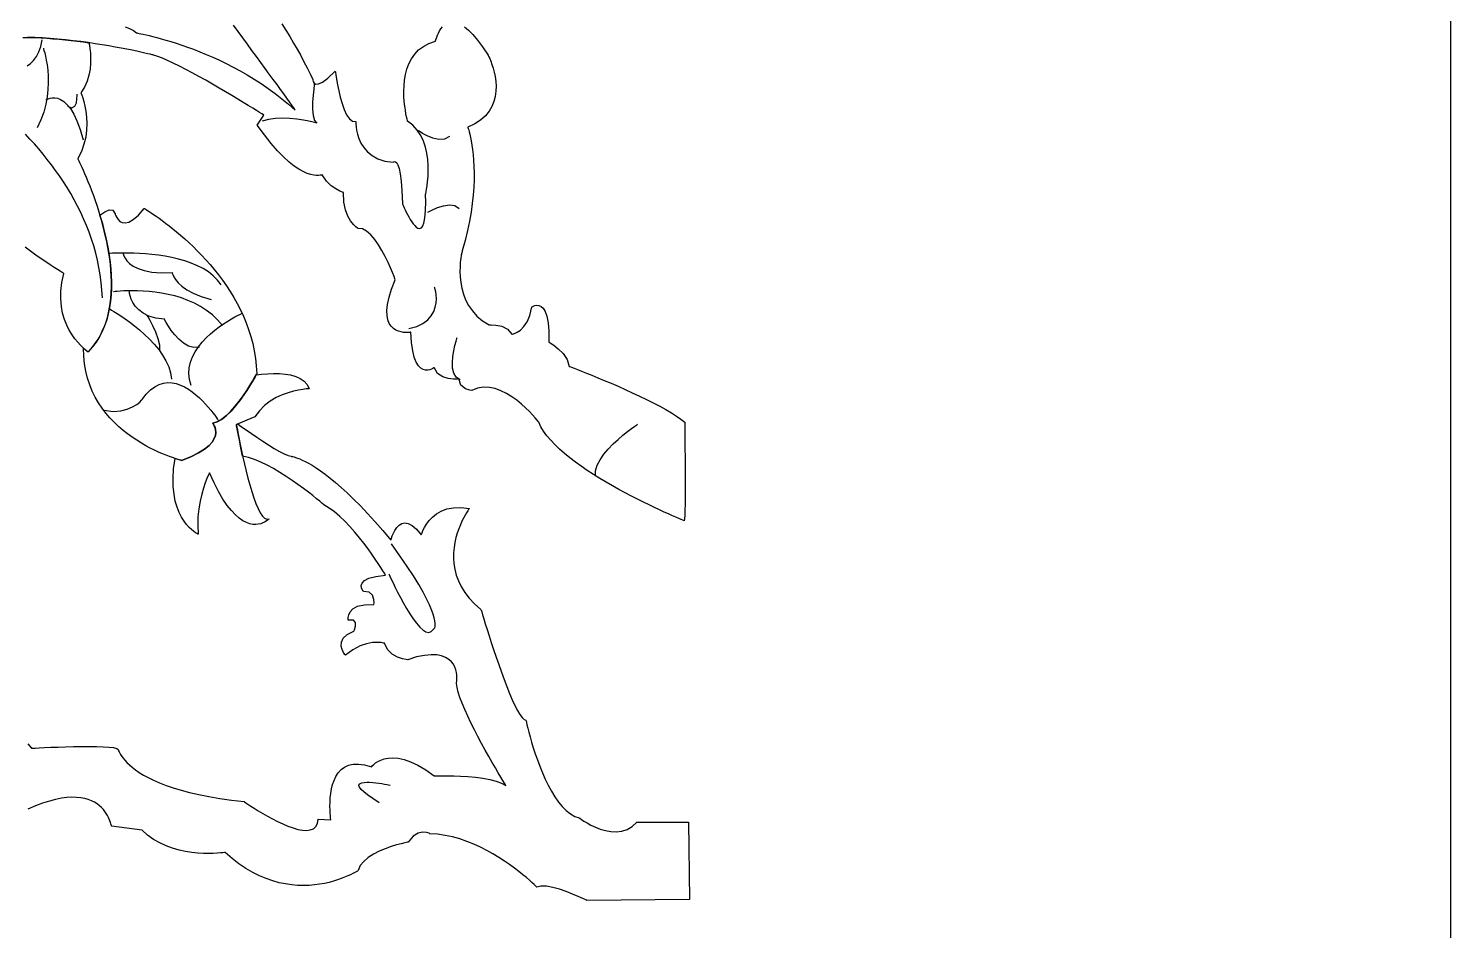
# Model space of a CAD drawing. Extents: x 40 to 170, y 25 to 272.
# Drawn here: x 122.88 to 170.31, y 211.58 to 241.68 of the extents above; entities that cross this region are included whole.
import ezdxf

# ---------------------------------------------------------------- set-up
doc = ezdxf.new("R2010")
doc.units = 0

msp = doc.modelspace()

# ---------------------------------------------------------------- linework, layer by layer
at = {"color": 250, "linetype": 'Continuous'}
for points in [[(39.6891, 271.7001), (170.3108, 271.7001), (170.3108, 25.3), (39.6891, 25.3), (39.6891, 271.7001)], [(137.425664, 241.732084), (137.560504, 241.620494), (137.706008, 241.473482), (137.862496, 241.287906), (138.030286, 241.060626), (138.2097, 240.7885), (138.216916, 240.774334), (138.236548, 240.7335), (138.26557, 240.668496), (138.300958, 240.581822), (138.339686, 240.475974), (138.37873, 240.353452), (138.415066, 240.216752), (138.445667, 240.068375), (138.467509, 239.910816), (138.477567, 239.746576), (138.472816, 239.578151), (138.450232, 239.40804), (138.406789, 239.238741), (138.339462, 239.072753), (138.245226, 238.912573), (138.121057, 238.760699), (137.96393, 238.619631), (137.770819, 238.491865), (137.5387, 238.3799), (137.542072, 238.370234), (137.551469, 238.341455), (137.565817, 238.293893), (137.584039, 238.227877), (137.60506, 238.143735), (137.627802, 238.041798), (137.651191, 237.922393), (137.674149, 237.78585), (137.695603, 237.632499), (137.714474, 237.462669), (137.729688, 237.276687), (137.740167, 237.074885), (137.744838, 236.857591), (137.742622, 236.625133), (137.732446, 236.377842), (137.713231, 236.116045), (137.683903, 235.840074), (137.643385, 235.550255), (137.590602, 235.24692), (137.524478, 234.930396), (137.443936, 234.601013), (137.3479, 234.2591), (137.343567, 234.241514), (137.332435, 234.191014), (137.317301, 234.110987), (137.300965, 234.00482), (137.286223, 233.8759), (137.275874, 233.727614), (137.272717, 233.563349), (137.27955, 233.386492), (137.299171, 233.20043), (137.334379, 233.00855), (137.387971, 232.81424), (137.462745, 232.620885), (137.561501, 232.431874), (137.687036, 232.250593), (137.842149, 232.080429), (138.029637, 231.924769), (138.2523, 231.787), (138.314611, 231.789462), (138.46927, 231.781979), (138.667862, 231.742245), (138.861977, 231.647954), (139.0032, 231.4768), (139.026982, 231.481276), (139.090709, 231.500267), (139.18295, 231.542122), (139.292275, 231.615187), (139.407253, 231.727811), (139.516453, 231.888339), (139.608446, 232.10512), (139.6718, 232.3865), (139.68406, 232.394194), (139.71782, 232.411515), (139.768553, 232.429827), (139.83173, 232.440489), (139.902821, 232.434864), (139.9773, 232.404313), (140.050637, 232.340197), (140.118304, 232.233878), (140.175772, 232.076717), (140.218513, 231.860076), (140.241998, 231.575317), (140.2417, 231.2138), (140.286707, 231.187212), (140.400826, 231.110693), (140.5527, 230.989113), (140.710974, 230.827341), (140.844293, 230.630247), (140.9213, 230.4027), (140.939689, 230.395716), (140.992866, 230.375362), (141.077849, 230.342532), (141.191654, 230.298123), (141.331299, 230.24303), (141.493801, 230.178148), (141.676177, 230.104372), (141.875445, 230.0226), (142.08862, 229.933725), (142.31272, 229.838643), (142.544762, 229.73825), (142.781764, 229.633441), (143.020742, 229.525113), (143.258714, 229.414159), (143.492696, 229.301476), (143.719706, 229.18796), (143.93676, 229.074505), (144.140877, 228.962008), (144.329072, 228.851363), (144.498362, 228.743466), (144.645766, 228.639214), (144.7683, 228.5395), (144.768748, 228.508804), (144.769966, 228.42155), (144.771769, 228.284987), (144.77397, 228.106363), (144.776384, 227.892928), (144.778823, 227.65193), (144.781102, 227.39062), (144.783034, 227.116246), (144.784434, 226.836057), (144.785115, 226.557302), (144.78489, 226.28723), (144.783573, 226.033091), (144.780979, 225.802133), (144.776921, 225.601606), (144.771213, 225.438759), (144.763668, 225.320841), (144.7541, 225.2551), (144.742059, 225.259992), (144.706877, 225.27445), (144.649968, 225.29815), (144.572744, 225.330765), (144.47662, 225.371969), (144.363007, 225.421437), (144.23332, 225.478844), (144.088972, 225.543863), (143.931375, 225.616168), (143.761943, 225.695434), (143.582089, 225.781336), (143.393226, 225.873548), (143.196768, 225.971743), (142.994127, 226.075596), (142.786716, 226.184782), (142.57595, 226.298975), (142.363241, 226.417849), (142.150001, 226.541078), (141.937646, 226.668337), (141.727586, 226.799299), (141.521237, 226.93364), (141.32001, 227.071033), (141.12532, 227.211154), (140.938578, 227.353675), (140.761199, 227.498272), (140.594596, 227.644618), (140.440181, 227.792388), (140.299368, 227.941257), (140.173571, 228.090898), (140.064201, 228.240986), (139.972673, 228.391195), (139.9004, 228.5412), (139.886607, 228.559012), (139.846582, 228.608796), (139.782357, 228.685076), (139.695962, 228.782377), (139.589431, 228.895222), (139.464793, 229.018135), (139.324081, 229.145641), (139.169325, 229.272262), (139.002558, 229.392525), (138.82581, 229.500951), (138.641114, 229.592066), (138.4505, 229.660392), (138.256, 229.700455), (138.059646, 229.706778), (137.863469, 229.673885), (137.6695, 229.5963), (137.602031, 229.607327), (137.4536, 229.658038), (137.305169, 229.77488), (137.2377, 229.9843), (137.187877, 229.979483), (137.059915, 229.977296), (136.886075, 229.996138), (136.698619, 230.054404), (136.529806, 230.170492), (136.4119, 230.3628), (136.401348, 230.355161), (136.371722, 230.336444), (136.326071, 230.31295), (136.267441, 230.290981), (136.198879, 230.276836), (136.123433, 230.276817), (136.04415, 230.297225), (135.964077, 230.34436), (135.886262, 230.424524), (135.813751, 230.544017), (135.749593, 230.70914), (135.696833, 230.926195), (135.65852, 231.201481), (135.6377, 231.5413), (135.625558, 231.539473), (135.59161, 231.535695), (135.539574, 231.53252), (135.473169, 231.532504), (135.396114, 231.5382), (135.312126, 231.552163), (135.224924, 231.576948), (135.138226, 231.615109), (135.05575, 231.6692), (134.981215, 231.741777), (134.918339, 231.835393), (134.870841, 231.952604), (134.842438, 232.095963), (134.836849, 232.268026), (134.857793, 232.471346), (134.908987, 232.708479), (134.99415, 232.981979), (135.117, 233.2944), (135.106171, 233.32401), (135.074858, 233.406342), (135.024824, 233.531651), (134.957832, 233.690193), (134.875644, 233.872222), (134.780022, 234.067994), (134.67273, 234.267763), (134.55553, 234.461784), (134.430185, 234.640313), (134.298457, 234.793603), (134.162108, 234.911912), (134.022902, 234.985492), (133.8826, 235.0046), (133.86008, 235.017721), (133.800987, 235.060292), (133.718027, 235.137127), (133.6239, 235.253038), (133.531311, 235.412837), (133.452962, 235.621339), (133.401558, 235.883356), (133.3898, 236.2037), (133.355731, 236.214424), (133.265085, 236.251159), (133.1352, 236.32075), (132.983415, 236.430041), (132.827069, 236.585876), (132.6835, 236.7951), (132.675355, 236.791907), (132.65108, 236.784561), (132.610917, 236.776412), (132.555106, 236.770811), (132.483887, 236.771108), (132.397501, 236.780653), (132.29619, 236.802797), (132.180193, 236.840889), (132.049751, 236.89828), (131.905106, 236.97832), (131.746497, 237.08436), (131.574167, 237.219749), (131.388354, 237.387838), (131.1893, 237.591978), (130.977246, 237.835518), (130.752433, 238.121808), (130.5151, 238.4542), (130.7355, 238.7813), (130.718844, 238.791836), (130.670602, 238.822226), (130.593362, 238.870644), (130.489712, 238.935263), (130.362238, 239.014257), (130.21353, 239.105799), (130.046174, 239.208063), (129.86276, 239.319223), (129.665873, 239.437452), (129.458103, 239.560924), (129.242037, 239.687812), (129.020264, 239.816291), (128.79537, 239.944532), (128.569943, 240.070711), (128.346572, 240.193), (128.127844, 240.309573), (127.916347, 240.418604), (127.714669, 240.518266), (127.525397, 240.606733), (127.35112, 240.682179), (127.194425, 240.742777), (127.0579, 240.7867), (127.045081, 240.789824), (127.007509, 240.798832), (126.946511, 240.813172), (126.863412, 240.832296), (126.759541, 240.855655), (126.636224, 240.882699), (126.494787, 240.912879), (126.336558, 240.945646), (126.162864, 240.980449), (125.97503, 241.016741), (125.774384, 241.053971), (125.562252, 241.09159), (125.339962, 241.129048), (125.10884, 241.165797), (124.870212, 241.201288), (124.625407, 241.234969), (124.37575, 241.266293), (124.122568, 241.29471), (123.867188, 241.319671), (123.610937, 241.340626), (123.355141, 241.357026), (123.101128, 241.368321), (122.850224, 241.373962)], [(126.108951, 241.733714), (126.256655, 241.671688), (126.38473, 241.602371), (126.4913, 241.5254), (126.500628, 241.523811), (126.528102, 241.518899), (126.572958, 241.510445), (126.634429, 241.49823), (126.711753, 241.482037), (126.804164, 241.461646), (126.910896, 241.436839), (127.031186, 241.407398), (127.164268, 241.373104), (127.309378, 241.333738), (127.465751, 241.289083), (127.632622, 241.238919), (127.809226, 241.183028), (127.994798, 241.121192), (128.188575, 241.053192), (128.38979, 240.97881), (128.597678, 240.897826), (128.811476, 240.810024), (129.030419, 240.715183), (129.253741, 240.613086), (129.480678, 240.503513), (129.710465, 240.386248), (129.942336, 240.26107), (130.175529, 240.127762), (130.409276, 239.986105), (130.642815, 239.835881), (130.875379, 239.676871), (131.106205, 239.508856), (131.334527, 239.331618), (131.55958, 239.144939), (131.7806, 238.9486), (131.729672, 239.024579), (131.665285, 239.117748), (131.588375, 239.22694), (131.49988, 239.350984), (131.400736, 239.488713), (131.291882, 239.638959), (131.174253, 239.800551), (131.048787, 239.972323), (130.916421, 240.153104), (130.778092, 240.341728), (130.634737, 240.537024), (130.487293, 240.737825), (130.336697, 240.942962), (130.183886, 241.151266), (130.029798, 241.361568), (129.875369, 241.572701), (129.721537, 241.783495)], [(131.329372, 241.832112), (131.465006, 241.616648), (131.596478, 241.402323), (131.72335, 241.189531), (131.845186, 240.978668), (131.961547, 240.770127), (132.071996, 240.564306), (132.176097, 240.361597), (132.27341, 240.162397), (132.3635, 239.9671), (132.365546, 239.947725), (132.377247, 239.903244), (132.406943, 239.854122), (132.462975, 239.820825), (132.553686, 239.823819), (132.687416, 239.883569), (132.872507, 240.020541), (133.1173, 240.2552), (133.12164, 240.220384), (133.134819, 240.124339), (133.157077, 239.979669), (133.188652, 239.798978), (133.229784, 239.59487), (133.280713, 239.37995), (133.341676, 239.166822), (133.412915, 238.968089), (133.494667, 238.796356), (133.587173, 238.664228), (133.690671, 238.584308), (133.8054, 238.5692), (133.804836, 238.548002), (133.805777, 238.488794), (133.812168, 238.398154), (133.827956, 238.282659), (133.857088, 238.148887), (133.903509, 238.003417), (133.971168, 237.852825), (134.06401, 237.703691), (134.185982, 237.562592), (134.34103, 237.436105), (134.533102, 237.330809), (134.766143, 237.253281), (135.0441, 237.2101), (135.050538, 237.216819), (135.0683, 237.22974), (135.095059, 237.238005), (135.128489, 237.230757), (135.166262, 237.19714), (135.206051, 237.126297), (135.24553, 237.00737), (135.282371, 236.829504), (135.314248, 236.581842), (135.338833, 236.253526), (135.3538, 235.8337), (135.358064, 235.823418), (135.370347, 235.794453), (135.389888, 235.749628), (135.415926, 235.691766), (135.447698, 235.623688), (135.484444, 235.548219), (135.525401, 235.468179), (135.569807, 235.386393), (135.616902, 235.305681), (135.665924, 235.228868), (135.71611, 235.158775), (135.7667, 235.098225), (135.816931, 235.050041), (135.866043, 235.017045), (135.913273, 235.002059), (135.957859, 235.007907), (135.999041, 235.037411), (136.036056, 235.093394), (136.068143, 235.178677), (136.094541, 235.296084), (136.114487, 235.448437), (136.12722, 235.638559), (136.131978, 235.869273), (136.128, 236.1434), (136.132578, 236.163275), (136.144465, 236.220146), (136.160887, 236.309878), (136.179073, 236.428341), (136.196251, 236.571399), (136.209649, 236.734921), (136.216493, 236.914774), (136.214012, 237.106825), (136.199435, 237.30694), (136.169987, 237.510988), (136.122898, 237.714834), (136.055395, 237.914347), (135.964706, 238.105393), (135.848059, 238.283839), (135.702681, 238.445552), (135.5258, 238.5864), (135.521504, 238.602791), (135.510008, 238.649917), (135.493403, 238.724706), (135.47378, 238.824088), (135.453228, 238.944992), (135.433838, 239.084348), (135.4177, 239.239083), (135.406904, 239.406128), (135.403541, 239.582411), (135.4097, 239.764863), (135.427472, 239.95041), (135.458948, 240.135984), (135.506217, 240.318513), (135.57137, 240.494926), (135.656497, 240.662152), (135.763688, 240.81712), (135.895034, 240.95676), (136.052624, 241.078001), (136.238549, 241.177771), (136.4549, 241.253), (136.457406, 241.263034), (136.465137, 241.29104), (136.478414, 241.333879), (136.497555, 241.388409), (136.522882, 241.45149), (136.554713, 241.519979), (136.593369, 241.590738), (136.639169, 241.660624), (136.692434, 241.726496)], [(122.693693, 241.374287), (122.890918, 241.373367), (123.090817, 241.368575), (123.292719, 241.360187), (123.495956, 241.348481), (123.69986, 241.333734), (123.90376, 241.316223), (124.106988, 241.296224), (124.308875, 241.274016), (124.508752, 241.249874), (124.70595, 241.224077), (124.8998, 241.1969), (124.916401, 241.113436), (124.934351, 240.998522), (124.949522, 240.857011), (124.957786, 240.693761), (124.955013, 240.513625), (124.937074, 240.321459), (124.899843, 240.122119), (124.839189, 239.920458), (124.750984, 239.721334), (124.6311, 239.5296), (124.63942, 239.509426), (124.661396, 239.451306), (124.692555, 239.358843), (124.72842, 239.235639), (124.764518, 239.085299), (124.796374, 238.911424), (124.819512, 238.717618), (124.829459, 238.507485), (124.821739, 238.284626), (124.791878, 238.052645), (124.735401, 237.815145), (124.647833, 237.575729), (124.5247, 237.338), (124.529112, 237.329297), (124.541907, 237.303657), (124.562424, 237.261786), (124.590003, 237.204388), (124.623982, 237.132168), (124.663702, 237.045832), (124.708501, 236.946084), (124.757719, 236.833629), (124.810695, 236.709172), (124.866768, 236.573417), (124.925277, 236.427071), (124.985563, 236.270838), (125.046963, 236.105422), (125.108818, 235.931529), (125.170466, 235.749864), (125.231247, 235.561131), (125.2905, 235.366036), (125.347565, 235.165283), (125.40178, 234.959577), (125.452485, 234.749624), (125.499019, 234.536128), (125.540722, 234.319794), (125.576933, 234.101327), (125.60699, 233.881432), (125.630234, 233.660814), (125.646004, 233.440178), (125.653638, 233.220228), (125.652476, 233.001671), (125.641858, 232.78521), (125.621122, 232.57155), (125.589609, 232.361397), (125.546656, 232.155456), (125.491604, 231.954431), (125.423792, 231.759027), (125.342558, 231.569949), (125.247243, 231.387903), (125.137186, 231.213593), (125.011725, 231.047723), (124.8702, 230.891), (124.857535, 230.899685), (124.822009, 230.925832), (124.767324, 230.969575), (124.697182, 231.031051), (124.615287, 231.110395), (124.525341, 231.207744), (124.431046, 231.323232), (124.336105, 231.456997), (124.244222, 231.609173), (124.159097, 231.779897), (124.084434, 231.969304), (124.023935, 232.17753), (123.981304, 232.404711), (123.960242, 232.650983), (123.964452, 232.916481), (123.997638, 233.201341), (124.0635, 233.5057), (124.048767, 233.514269), (124.006192, 233.539435), (123.938205, 233.580388), (123.847242, 233.636316), (123.735733, 233.706409), (123.606113, 233.789855), (123.460815, 233.885844), (123.30227, 233.993566), (123.132913, 234.112208), (122.955176, 234.240961), (122.771492, 234.379013)], [(122.838387, 240.425185), (122.952205, 240.504421), (123.055743, 240.607464), (123.147616, 240.736105), (123.22644, 240.892132), (123.290829, 241.077334), (123.3394, 241.2935)], [(123.3795, 241.0122), (123.385444, 240.994906), (123.401321, 240.944598), (123.424203, 240.863632), (123.451159, 240.754368), (123.479259, 240.619163), (123.505574, 240.460376), (123.527172, 240.280365), (123.541125, 240.081488), (123.544502, 239.866104), (123.534374, 239.63657), (123.50781, 239.395246), (123.461881, 239.144488), (123.393656, 238.886656), (123.300206, 238.624107), (123.1786, 238.3592)], [(132.4238, 239.8465), (132.415713, 239.793624), (132.396791, 239.653367), (132.375042, 239.453286), (132.358475, 239.220938), (132.355099, 238.983878), (132.372922, 238.769664), (132.419953, 238.605853), (132.5042, 238.52), (132.470897, 238.528744), (132.377661, 238.551356), (132.2345, 238.582411), (132.051422, 238.61648), (131.838438, 238.648138), (131.605554, 238.671956), (131.362779, 238.682509), (131.120123, 238.674368), (130.887594, 238.642108), (130.6752, 238.5803)], [(123.4599, 239.2837), (123.469774, 239.290311), (123.498158, 239.30657), (123.543194, 239.327117), (123.603022, 239.346593), (123.675785, 239.359637), (123.759625, 239.36089), (123.852683, 239.344993), (123.9531, 239.306585), (124.059019, 239.240306), (124.168581, 239.140796), (124.279929, 239.002697), (124.391202, 238.820647), (124.500544, 238.589288), (124.606096, 238.303259), (124.706, 237.9572)], [(124.1835, 239.0827), (124.332947, 239.028763), (124.427678, 239.079767), (124.479975, 239.193288), (124.502122, 239.3269), (124.506403, 239.438179), (124.5051, 239.4847)], [(125.3492, 232.6915), (125.334186, 232.949265), (125.309806, 233.203401), (125.276396, 233.45388), (125.23429, 233.700676), (125.183823, 233.943761), (125.12533, 234.183108), (125.059145, 234.418691), (124.985603, 234.650482), (124.905039, 234.878454), (124.817786, 235.10258), (124.724181, 235.322834), (124.624558, 235.539188), (124.519251, 235.751615), (124.408595, 235.960089), (124.292924, 236.164581), (124.172574, 236.365066), (124.047879, 236.561516), (123.919174, 236.753904), (123.786794, 236.942204), (123.651072, 237.126387), (123.512344, 237.306428), (123.370945, 237.482299), (123.227208, 237.653973), (123.08147, 237.821423), (122.934064, 237.984622), (122.785325, 238.143543)], [(136.9207, 238.0749), (136.758892, 237.9823), (136.56833, 237.970225), (136.36857, 238.014516), (136.179163, 238.091017), (136.019664, 238.175569), (135.909625, 238.244016), (135.8686, 238.2722)], [(136.1974, 235.5431), (136.241878, 235.567639), (136.359976, 235.626686), (136.528689, 235.698385), (136.725013, 235.760882), (136.925942, 235.79232), (137.108473, 235.770845), (137.2496, 235.6746)], [(125.2666, 235.4455), (125.425909, 235.562903), (125.57305, 235.626325), (125.693791, 235.610509), (125.7739, 235.4902), (125.779212, 235.472514), (125.796235, 235.427127), (125.826598, 235.365548), (125.87193, 235.299283), (125.933862, 235.239841), (126.014024, 235.19873), (126.114043, 235.187457), (126.235551, 235.217529), (126.380177, 235.300456), (126.54955, 235.447743), (126.7453, 235.6709), (126.752396, 235.666726), (126.773198, 235.654262), (126.806975, 235.633595), (126.852994, 235.604812), (126.910525, 235.568), (126.978837, 235.523245), (127.057198, 235.470634), (127.144877, 235.410254), (127.241144, 235.342192), (127.345266, 235.266535), (127.456513, 235.183369), (127.574153, 235.092781), (127.697456, 234.994859), (127.825689, 234.889689), (127.958122, 234.777358), (128.094024, 234.657952), (128.232663, 234.531559), (128.373308, 234.398265), (128.515228, 234.258157), (128.657692, 234.111322), (128.799968, 233.957847), (128.941325, 233.797819), (129.081033, 233.631324), (129.21836, 233.458449), (129.352574, 233.279281), (129.482944, 233.093907), (129.60874, 232.902414), (129.72923, 232.704889), (129.843683, 232.501418), (129.951367, 232.292088), (130.051552, 232.076986), (130.143506, 231.856199), (130.226498, 231.629814), (130.299797, 231.397917), (130.362671, 231.160596), (130.41439, 230.917937), (130.454222, 230.670026), (130.481435, 230.416952), (130.4953, 230.1588), (130.480936, 230.132138), (130.439737, 230.057788), (130.374539, 229.9442), (130.28818, 229.799827), (130.183498, 229.633121), (130.063329, 229.452533), (129.930513, 229.266516), (129.787886, 229.083521), (129.638285, 228.912001), (129.484549, 228.760407), (129.329514, 228.637191), (129.176019, 228.550804), (129.0269, 228.5097), (129.03487, 228.499615), (129.054696, 228.470513), (129.080254, 228.424124), (129.105417, 228.362175), (129.12406, 228.286396), (129.130059, 228.198515), (129.117288, 228.100262), (129.079621, 227.993366), (129.010933, 227.879556), (128.9051, 227.76056), (128.755995, 227.638108), (128.557494, 227.513927), (128.30347, 227.389749), (127.9878, 227.2673), (127.978355, 227.269709), (127.950829, 227.277097), (127.90643, 227.289706), (127.846369, 227.307777), (127.771857, 227.33155), (127.684104, 227.361267), (127.58432, 227.39717), (127.473716, 227.4395), (127.353501, 227.488498), (127.224886, 227.544404), (127.089082, 227.607462), (126.947298, 227.677911), (126.800745, 227.755993), (126.650634, 227.841949), (126.498173, 227.936021), (126.344575, 228.03845), (126.191049, 228.149477), (126.038805, 228.269343), (125.889053, 228.398289), (125.743005, 228.536558), (125.60187, 228.684389), (125.466858, 228.842025), (125.339181, 229.009707), (125.220047, 229.187675), (125.110668, 229.376171), (125.012253, 229.575437), (124.926013, 229.785714), (124.853159, 230.007242), (124.7949, 230.240264), (124.752447, 230.48502), (124.72701, 230.741751), (124.7198, 231.0107), (124.8702, 230.891), (124.993129, 231.025485), (125.104061, 231.166834), (125.203418, 231.314593), (125.291622, 231.468314), (125.369098, 231.627544), (125.436267, 231.791834), (125.493553, 231.960731), (125.541378, 232.133785), (125.580166, 232.310545), (125.610339, 232.49056), (125.632321, 232.673379), (125.646533, 232.858551), (125.6534, 233.045625), (125.653344, 233.23415), (125.646787, 233.423676), (125.634153, 233.613751), (125.615865, 233.803924), (125.592345, 233.993745), (125.564017, 234.182762), (125.531302, 234.370524), (125.494625, 234.556581), (125.454409, 234.740482), (125.411075, 234.921775), (125.365047, 235.10001), (125.316748, 235.274735), (125.2666, 235.4455)], [(129.3121, 233.1251), (129.189792, 233.28319), (129.046529, 233.425006), (128.884769, 233.55141), (128.706965, 233.663261), (128.515573, 233.76142), (128.313049, 233.846748), (128.101847, 233.920104), (127.884423, 233.982348), (127.663232, 234.034342), (127.440729, 234.076945), (127.219371, 234.111018), (127.001611, 234.137422), (126.789906, 234.157015), (126.58671, 234.17066), (126.394479, 234.179215), (126.215668, 234.183543), (126.052733, 234.184501), (125.908128, 234.182952), (125.784309, 234.179756), (125.683732, 234.175772), (125.608851, 234.171861), (125.562122, 234.168884), (125.546, 234.1677)], [(126.0354, 234.2102), (126.037162, 234.195177), (126.045944, 234.153853), (126.066991, 234.091842), (126.105548, 234.014759), (126.166861, 233.928219), (126.256175, 233.837837), (126.378735, 233.749229), (126.539785, 233.668007), (126.744572, 233.599789), (126.99834, 233.550188), (127.306334, 233.52482), (127.6738, 233.5293), (127.677971, 233.512323), (127.694398, 233.464964), (127.728953, 233.392586), (127.787509, 233.300548), (127.875937, 233.194212), (128.000111, 233.07894), (128.165902, 232.960091), (128.379182, 232.843028), (128.645824, 232.73311), (128.9717, 232.6357)], [(129.3547, 231.7633), (129.192716, 231.952488), (129.015782, 232.120467), (128.826091, 232.268448), (128.625837, 232.397642), (128.417215, 232.509261), (128.202419, 232.604515), (127.983642, 232.684614), (127.763079, 232.75077), (127.542924, 232.804194), (127.32537, 232.846096), (127.112613, 232.877688), (126.906845, 232.900179), (126.710261, 232.914782), (126.525055, 232.922707), (126.353421, 232.925164), (126.197553, 232.923366), (126.059645, 232.918521), (125.941892, 232.911843), (125.846487, 232.90454), (125.775623, 232.897825), (125.731497, 232.892908), (125.7163, 232.891)], [(128.5887, 231.0399), (128.400827, 231.029907), (128.221892, 231.080049), (128.054447, 231.17641), (127.901044, 231.305074), (127.764238, 231.452125), (127.64658, 231.603646), (127.550625, 231.74572), (127.478924, 231.864431), (127.434031, 231.945863), (127.4185, 231.9761), (127.132265, 232.012285), (126.896961, 232.080988), (126.707601, 232.174631), (126.559197, 232.285637), (126.446763, 232.406428), (126.365309, 232.529426), (126.30985, 232.647053), (126.275397, 232.751732), (126.256962, 232.835885), (126.249559, 232.891933), (126.2482, 232.9123)], [(135.5726, 231.6632), (135.832689, 231.738172), (136.039975, 231.83811), (136.200026, 231.957627), (136.31841, 232.091335), (136.400694, 232.233844), (136.452446, 232.379767), (136.479234, 232.523716), (136.486625, 232.660302), (136.480187, 232.784136), (136.465488, 232.889832), (136.448095, 232.972), (136.433577, 233.025252), (136.4275, 233.0442)], [(125.5886, 232.3165), (125.606258, 232.30661), (125.656577, 232.277566), (125.735572, 232.23031), (125.839259, 232.165783), (125.963654, 232.084927), (126.104774, 231.988681), (126.258634, 231.877989), (126.42125, 231.753789), (126.588637, 231.617025), (126.756813, 231.468636), (126.921793, 231.309565), (127.079593, 231.140752), (127.226228, 230.963138), (127.357715, 230.777665), (127.47007, 230.585273), (127.559308, 230.386904), (127.621446, 230.1835), (127.6525, 229.976)], [(127.2695, 230.9335), (127.266019, 231.11221), (127.213045, 231.323671), (127.128814, 231.545925), (127.031559, 231.757014), (126.939516, 231.934978), (126.870918, 232.05786), (126.844, 232.1037)], [(128.3121, 229.7632), (128.252281, 229.967869), (128.229914, 230.166617), (128.241281, 230.358948), (128.282664, 230.544368), (128.350345, 230.722383), (128.440607, 230.892498), (128.549729, 231.054217), (128.673996, 231.207048), (128.809688, 231.350495), (128.953088, 231.484063), (129.100476, 231.607257), (129.248136, 231.719584), (129.392349, 231.820548), (129.529397, 231.909656), (129.655561, 231.986411), (129.767124, 232.05032), (129.860368, 232.100888), (129.931574, 232.137621), (129.977024, 232.160023), (129.993, 232.1676)], [(137.2824, 229.9534), (137.151797, 230.040906), (137.070123, 230.17616), (137.029092, 230.345746), (137.020418, 230.536248), (137.035813, 230.73425), (137.06699, 230.926336), (137.105665, 231.09909), (137.143549, 231.239096), (137.172356, 231.332938), (137.1838, 231.3672)], [(130.472, 230.1158), (130.65842, 230.138598), (130.853394, 230.155433), (131.052376, 230.163988), (131.250818, 230.161948), (131.444175, 230.147001), (131.627899, 230.116829), (131.797444, 230.069119), (131.948263, 230.001556), (132.07581, 229.911825), (132.175538, 229.797611), (132.2429, 229.6566), (132.217672, 229.655364), (132.146595, 229.649731), (132.036578, 229.636813), (131.89453, 229.613719), (131.727359, 229.577561), (131.541975, 229.52545), (131.345287, 229.454498), (131.144204, 229.361815), (130.945634, 229.244513), (130.756488, 229.099702), (130.583673, 228.924494), (130.4341, 228.716), (129.819, 228.4628), (129.822868, 228.440428), (129.83419, 228.376358), (129.852544, 228.275162), (129.877509, 228.141409), (129.908661, 227.97967), (129.945581, 227.794517), (129.987844, 227.590519), (130.035031, 227.372246), (130.086717, 227.144271), (130.142482, 226.911163), (130.201904, 226.677493), (130.26456, 226.447831), (130.330029, 226.226748), (130.397889, 226.018815), (130.467717, 225.828602), (130.539092, 225.660679), (130.611592, 225.519619), (130.684795, 225.40999), (130.758278, 225.336363), (130.831621, 225.30331), (130.9044, 225.3154), (130.898279, 225.309238), (130.880242, 225.292683), (130.850776, 225.268632), (130.810368, 225.239983), (130.759507, 225.209631), (130.69868, 225.180475), (130.628374, 225.155411), (130.549077, 225.137336), (130.461277, 225.129147), (130.365461, 225.133741), (130.262117, 225.154016), (130.151733, 225.192867), (130.034795, 225.253192), (129.911793, 225.337889), (129.783212, 225.449853), (129.649541, 225.591983), (129.511268, 225.767174), (129.368879, 225.978325), (129.222863, 226.228331), (129.073708, 226.520091), (128.9219, 226.8565), (128.910528, 226.833431), (128.879716, 226.766659), (128.834423, 226.659836), (128.779605, 226.516615), (128.720219, 226.340647), (128.661223, 226.135586), (128.607575, 225.905083), (128.564231, 225.65279), (128.536149, 225.382361), (128.528286, 225.097447), (128.5456, 224.8017), (128.534498, 224.807057), (128.503299, 224.823977), (128.455162, 224.853734), (128.393246, 224.897601), (128.320711, 224.956853), (128.240716, 225.032762), (128.156421, 225.126604), (128.070984, 225.239651), (127.987566, 225.373178), (127.909325, 225.528458), (127.839421, 225.706764), (127.781014, 225.909372), (127.737262, 226.137553), (127.711325, 226.392583), (127.706363, 226.675735), (127.725535, 226.988283), (127.772, 227.3315), (127.930712, 227.28275), (127.9878, 227.2673), (128.30347, 227.389749), (128.557494, 227.513927), (128.755995, 227.638108), (128.9051, 227.76056), (129.010933, 227.879556), (129.079621, 227.993366), (129.117288, 228.100262), (129.130059, 228.198515), (129.12406, 228.286396), (129.105417, 228.362175), (129.080254, 228.424124), (129.054696, 228.470513), (129.03487, 228.499615), (129.0269, 228.5097), (129.172524, 228.549324), (129.322382, 228.632344), (129.47383, 228.75088), (129.624222, 228.897052), (129.770915, 229.062981), (129.911262, 229.240787), (130.042621, 229.422592), (130.162344, 229.600515), (130.267789, 229.766677), (130.35631, 229.913198), (130.425262, 230.032199), (130.472, 230.1158)], [(125.4127, 228.9383), (125.704237, 228.901722), (125.958495, 228.917775), (126.174984, 228.971741), (126.353212, 229.0489), (126.492689, 229.134534), (126.592923, 229.213925), (126.653424, 229.272353), (126.6737, 229.2951), (126.811103, 229.474851), (126.951489, 229.616931), (127.094072, 229.724012), (127.238069, 229.79876), (127.382693, 229.843846), (127.527159, 229.861937), (127.670684, 229.855704), (127.812481, 229.827815), (127.951767, 229.780938), (128.087755, 229.717744), (128.219661, 229.640899), (128.3467, 229.553075), (128.468087, 229.456939), (128.583037, 229.355161), (128.690764, 229.250409), (128.790485, 229.145352), (128.881414, 229.042659), (128.962766, 228.945), (129.033755, 228.855043), (129.093598, 228.775456), (129.141509, 228.70891), (129.176703, 228.658073), (129.198395, 228.625613), (129.2058, 228.6142)], [(122.857608, 217.813213), (122.9816, 217.664), (123.01291, 217.66578), (123.101506, 217.670607), (123.239385, 217.677712), (123.418547, 217.686328), (123.630988, 217.695686), (123.868708, 217.705017), (124.123704, 217.713553), (124.387975, 217.720525), (124.653518, 217.725165), (124.912332, 217.726705), (125.156415, 217.724376), (125.377766, 217.717409), (125.568381, 217.705037), (125.72026, 217.68649), (125.8254, 217.661001), (125.8758, 217.6278), (125.877232, 217.622335), (125.882192, 217.606416), (125.89168, 217.580753), (125.906692, 217.546058), (125.928228, 217.503042), (125.957284, 217.452416), (125.99486, 217.394893), (126.041952, 217.331182), (126.099559, 217.261996), (126.16868, 217.188046), (126.250311, 217.110044), (126.345452, 217.0287), (126.455099, 216.944726), (126.580252, 216.858833), (126.721908, 216.771733), (126.881065, 216.684138), (127.058721, 216.596757), (127.255874, 216.510304), (127.473523, 216.425488), (127.712664, 216.343022), (127.974297, 216.263617), (128.259419, 216.187984), (128.569029, 216.116835), (128.904124, 216.05088), (129.265702, 215.990832), (129.654761, 215.937402), (130.0723, 215.8913), (130.088037, 215.88022), (130.133224, 215.848924), (130.204827, 215.800331), (130.299809, 215.737359), (130.415136, 215.662926), (130.547772, 215.57995), (130.694681, 215.491348), (130.85283, 215.40004), (131.019181, 215.308942), (131.190701, 215.220974), (131.364353, 215.139053), (131.537102, 215.066097), (131.705914, 215.005024), (131.867752, 214.958752), (132.019581, 214.930199), (132.158367, 214.922284), (132.281073, 214.937925), (132.384665, 214.980038), (132.466107, 215.051543), (132.522364, 215.155358), (132.5504, 215.2944), (132.9664, 215.2763), (132.96432, 215.291726), (132.959113, 215.335724), (132.952324, 215.40487), (132.945501, 215.495744), (132.94019, 215.604923), (132.937938, 215.728985), (132.940293, 215.864507), (132.9488, 216.008069), (132.965007, 216.156248), (132.99046, 216.305622), (133.026707, 216.452769), (133.075293, 216.594266), (133.137767, 216.726693), (133.215674, 216.846626), (133.310562, 216.950644), (133.423977, 217.035325), (133.557466, 217.097247), (133.712576, 217.132987), (133.890854, 217.139124), (134.093846, 217.112236), (134.3231, 217.0489), (134.331265, 217.059224), (134.356087, 217.086863), (134.398054, 217.126816), (134.457653, 217.174084), (134.535374, 217.223667), (134.631705, 217.270564), (134.747134, 217.309776), (134.882149, 217.336303), (135.037239, 217.345144), (135.212893, 217.3313), (135.409598, 217.289771), (135.627842, 217.215556), (135.868116, 217.103656), (136.130905, 216.949071), (136.4167, 216.7468), (136.448522, 216.747532), (136.538086, 216.748849), (136.676537, 216.749435), (136.855018, 216.747971), (137.064677, 216.74314), (137.296657, 216.733626), (137.542103, 216.718109), (137.792161, 216.695274), (138.037976, 216.663802), (138.270692, 216.622376), (138.481455, 216.569678), (138.661409, 216.504392), (138.8017, 216.4252), (138.790064, 216.444156), (138.756744, 216.498826), (138.704116, 216.58591), (138.63456, 216.702111), (138.550455, 216.844128), (138.454179, 217.008664), (138.348111, 217.192419), (138.234629, 217.392094), (138.116113, 217.604392), (137.994939, 217.826012), (137.873489, 218.053657), (137.754138, 218.284027), (137.639268, 218.513824), (137.531256, 218.739748), (137.43248, 218.958502), (137.34532, 219.166786), (137.272153, 219.361301), (137.215359, 219.538749), (137.177317, 219.69583), (137.160404, 219.829247), (137.167, 219.9357), (137.168238, 219.948537), (137.170229, 219.984431), (137.170388, 220.039453), (137.166129, 220.109677), (137.154865, 220.191176), (137.134013, 220.280023), (137.100986, 220.37229), (137.053199, 220.46405), (136.988066, 220.551376), (136.903002, 220.630341), (136.795422, 220.697017), (136.662739, 220.747478), (136.502369, 220.777797), (136.311725, 220.784045), (136.088223, 220.762297), (135.829276, 220.708624), (135.5323, 220.6191), (135.483112, 220.625365), (135.35763, 220.651356), (135.188975, 220.707862), (135.01027, 220.805678), (134.854638, 220.955593), (134.7552, 221.1684), (134.72683, 221.17531), (134.646327, 221.188502), (134.520601, 221.196671), (134.356563, 221.188513), (134.161123, 221.152721), (133.941192, 221.077992), (133.703681, 220.95302), (133.4555, 220.7665), (133.436813, 220.7906), (133.393944, 220.856306), (133.346677, 220.953728), (133.3148, 221.072975), (133.318098, 221.204156), (133.376356, 221.337381), (133.509362, 221.462759), (133.7369, 221.5704), (133.757268, 221.619605), (133.7905, 221.732486), (133.794788, 221.856946), (133.728324, 221.940883), (133.5493, 221.9322), (133.546028, 221.957399), (133.545739, 222.023262), (133.562721, 222.115188), (133.611263, 222.218575), (133.705653, 222.318821), (133.86018, 222.401325), (134.089133, 222.451485), (134.4068, 222.4547), (134.409159, 222.507121), (134.399946, 222.62965), (134.354722, 222.77019), (134.249053, 222.876639), (134.0585, 222.8969), (134.045394, 222.912634), (134.017178, 222.955278), (133.990504, 223.017993), (133.982025, 223.093939), (134.008394, 223.176279), (134.086263, 223.258174), (134.232285, 223.332785), (134.463113, 223.393273), (134.7954, 223.4328), (134.784648, 223.451056), (134.753302, 223.503295), (134.702722, 223.585721), (134.634271, 223.69454), (134.54931, 223.825956), (134.449202, 223.976177), (134.335309, 224.141405), (134.208992, 224.317847), (134.071613, 224.501708), (133.924535, 224.689193), (133.769119, 224.876508), (133.606727, 225.059856), (133.438722, 225.235445), (133.266464, 225.399478), (133.091317, 225.548162), (132.914642, 225.677701), (132.7378, 225.7843), (132.721036, 225.798772), (132.672589, 225.839975), (132.59523, 225.904592), (132.491726, 225.989304), (132.364846, 226.090792), (132.21736, 226.20574), (132.052036, 226.330827), (131.871644, 226.462736), (131.678952, 226.59815), (131.476729, 226.733748), (131.267745, 226.866214), (131.054767, 226.992229), (130.840566, 227.108475), (130.62791, 227.211633), (130.419567, 227.298386), (130.218308, 227.365414), (130.0269, 227.4094), (129.967299, 227.688888), (129.916422, 227.94037), (129.875213, 228.153675), (129.844611, 228.31863), (129.82556, 228.425062), (129.819, 228.4628), (129.8665, 228.4823)], [(129.8665, 228.4823), (129.993175, 228.391552), (130.145979, 228.283558), (130.31855, 228.163574), (130.504526, 228.036855), (130.697548, 227.90866), (130.891253, 227.784242), (131.079281, 227.66886), (131.255271, 227.567768), (131.412862, 227.486223), (131.545692, 227.429482), (131.6474, 227.4028), (131.653166, 227.402146), (131.670462, 227.399453), (131.69929, 227.393621), (131.739649, 227.383554), (131.791539, 227.368152), (131.854959, 227.346319), (131.929911, 227.316955), (132.016393, 227.278963), (132.114405, 227.231245), (132.223948, 227.172702), (132.345021, 227.102236), (132.477625, 227.01875), (132.621759, 226.921145), (132.777423, 226.808323), (132.944617, 226.679187), (133.123341, 226.532637), (133.313595, 226.367576), (133.515378, 226.182906), (133.728691, 225.977529), (133.953534, 225.750346), (134.189907, 225.50026), (134.437808, 225.226172), (134.69724, 224.926985), (134.9682, 224.6016), (134.973475, 224.620931), (134.989548, 224.672836), (135.016788, 224.748185), (135.055565, 224.837847), (135.10625, 224.932691), (135.169212, 225.023587), (135.244821, 225.101402), (135.333449, 225.157008), (135.435463, 225.181272), (135.551236, 225.165064), (135.681136, 225.099253), (135.825534, 224.974709), (135.9848, 224.7823), (135.990343, 224.801209), (136.008286, 224.853371), (136.040605, 224.931937), (136.089273, 225.03006), (136.156264, 225.140891), (136.243553, 225.257584), (136.353112, 225.373289), (136.486916, 225.481158), (136.646939, 225.574345), (136.835155, 225.646001), (137.053538, 225.689277), (137.304062, 225.697326), (137.5887, 225.6633), (137.581624, 225.653585), (137.561743, 225.625113), (137.531077, 225.578895), (137.491645, 225.515939), (137.445467, 225.437256), (137.394564, 225.343856), (137.340955, 225.236749), (137.286659, 225.116944), (137.233697, 224.985452), (137.184089, 224.843283), (137.139854, 224.691445), (137.103012, 224.53095), (137.075584, 224.362807), (137.059588, 224.188026), (137.057045, 224.007616), (137.069974, 223.822589), (137.100396, 223.633953), (137.15033, 223.442719), (137.221796, 223.249896), (137.316813, 223.056494), (137.437403, 222.863524), (137.585584, 222.671995), (137.763376, 222.482917), (137.9728, 222.2973), (137.979352, 222.27522), (137.998351, 222.211727), (138.028811, 222.110948), (138.069746, 221.977004), (138.120169, 221.814021), (138.179095, 221.626122), (138.245538, 221.417431), (138.318511, 221.192071), (138.397028, 220.954168), (138.480103, 220.707845), (138.56675, 220.457225), (138.655983, 220.206433), (138.746816, 219.959593), (138.838263, 219.720828), (138.929337, 219.494262), (139.019053, 219.28402), (139.106425, 219.094226), (139.190466, 218.929002), (139.27019, 218.792474), (139.344611, 218.688765), (139.412743, 218.621999), (139.4736, 218.5963), (139.477553, 218.57822), (139.489358, 218.526142), (139.508939, 218.443311), (139.536215, 218.332972), (139.57111, 218.198369), (139.613544, 218.042747), (139.663439, 217.869351), (139.720716, 217.681425), (139.785299, 217.482213), (139.857107, 217.274961), (139.936063, 217.062912), (140.022087, 216.849313), (140.115103, 216.637406), (140.215031, 216.430437), (140.321794, 216.231651), (140.435312, 216.044292), (140.555507, 215.871604), (140.682301, 215.716832), (140.815616, 215.583221), (140.955373, 215.474016), (141.101494, 215.392461), (141.2539, 215.3418), (141.271995, 215.328308), (141.323724, 215.291766), (141.405255, 215.238072), (141.512758, 215.173127), (141.6424, 215.10283), (141.79035, 215.033079), (141.952775, 214.969775), (142.125844, 214.918817), (142.305725, 214.886104), (142.488587, 214.877536), (142.670597, 214.899012), (142.847923, 214.956432), (143.016735, 215.055695), (143.1732, 215.2027), (144.8978, 215.2027), (144.9256, 212.6158), (141.5042, 212.588), (141.467985, 212.60572), (141.368016, 212.652982), (141.217312, 212.72094), (141.028888, 212.800749), (140.815763, 212.883562), (140.590952, 212.960535), (140.367474, 213.022821), (140.158344, 213.061574), (139.976581, 213.067949), (139.8352, 213.0331), (139.824827, 213.043471), (139.794282, 213.073309), (139.744428, 213.120702), (139.676127, 213.183737), (139.590239, 213.260503), (139.487628, 213.349087), (139.369156, 213.447577), (139.235683, 213.55406), (139.088073, 213.666625), (138.927187, 213.783359), (138.753887, 213.90235), (138.569036, 214.021685), (138.373494, 214.139453), (138.168125, 214.253741), (137.95379, 214.362637), (137.73135, 214.464228), (137.501669, 214.556603), (137.265607, 214.637849), (137.024028, 214.706054), (136.777792, 214.759306), (136.527762, 214.795692), (136.2748, 214.8133), (136.242473, 214.827463), (136.155281, 214.852441), (136.027913, 214.861962), (135.875052, 214.829759), (135.711386, 214.729562), (135.5516, 214.5351), (135.521948, 214.529242), (135.439561, 214.511409), (135.314289, 214.481216), (135.155985, 214.438274), (134.974501, 214.382198), (134.779688, 214.3126), (134.581397, 214.229094), (134.389481, 214.131293), (134.213792, 214.018809), (134.064181, 213.891257), (133.9505, 213.74825), (133.8826, 213.5894), (133.874884, 213.584378), (133.852084, 213.570132), (133.814721, 213.547889), (133.763316, 213.51888), (133.698391, 213.484332), (133.620468, 213.445474), (133.530067, 213.403535), (133.42771, 213.359743), (133.313919, 213.315328), (133.189214, 213.271517), (133.054118, 213.22954), (132.909152, 213.190626), (132.754837, 213.156002), (132.591694, 213.126898), (132.420245, 213.104542), (132.241011, 213.090164), (132.054514, 213.084991), (131.861275, 213.090252), (131.661816, 213.107177), (131.456657, 213.136993), (131.246321, 213.180929), (131.031328, 213.240215), (130.812201, 213.316079), (130.58946, 213.409749), (130.363626, 213.522454), (130.135222, 213.655423), (129.904769, 213.809884), (129.672788, 213.987067), (129.4398, 214.1882), (129.421983, 214.185648), (129.370594, 214.179275), (129.288725, 214.171004), (129.179467, 214.162757), (129.045914, 214.156459), (128.891156, 214.154033), (128.718287, 214.157401), (128.530398, 214.168487), (128.330581, 214.189214), (128.121929, 214.221506), (127.907533, 214.267285), (127.690486, 214.328475), (127.473879, 214.406999), (127.260805, 214.50478), (127.054356, 214.623742), (126.857623, 214.765807), (126.6737, 214.9329), (125.6524, 215.0605), (125.651437, 215.066466), (125.648211, 215.083608), (125.642218, 215.110794), (125.632954, 215.146889), (125.619914, 215.190761), (125.602593, 215.241276), (125.580487, 215.297301), (125.553092, 215.357703), (125.519903, 215.421349), (125.480416, 215.487104), (125.434126, 215.553837), (125.380529, 215.620413), (125.31912, 215.6857), (125.249394, 215.748564), (125.170849, 215.807872), (125.082978, 215.862491), (124.985277, 215.911287), (124.877242, 215.953127), (124.758369, 215.986878), (124.628153, 216.011406), (124.48609, 216.025579), (124.331674, 216.028263), (124.164402, 216.018325), (123.983769, 215.994631), (123.789271, 215.956048), (123.580404, 215.901443), (123.356662, 215.829684), (123.117541, 215.739635), (122.862537, 215.630165)], [(141.7896, 226.7424), (141.797485, 226.921676), (141.852684, 227.104904), (141.946855, 227.288902), (142.071654, 227.470485), (142.218739, 227.64647), (142.379766, 227.813674), (142.546391, 227.968912), (142.710272, 228.109002), (142.863066, 228.23076), (142.996428, 228.331002), (143.102017, 228.406545), (143.171489, 228.454206), (143.1965, 228.4708)], [(134.8999, 223.4875), (134.909644, 223.465439), (134.937667, 223.403101), (134.982154, 223.306252), (135.041293, 223.180661), (135.113268, 223.032094), (135.196267, 222.866319), (135.288475, 222.689102), (135.388078, 222.506211), (135.493263, 222.323412), (135.602215, 222.146475), (135.713121, 221.981164), (135.824167, 221.833248), (135.933538, 221.708494), (136.039422, 221.612669), (136.140004, 221.551539), (136.23347, 221.530873), (136.318007, 221.556438), (136.3918, 221.634), (136.395511, 221.636195), (136.404956, 221.644044), (136.417605, 221.659446), (136.430925, 221.684299), (136.442387, 221.720501), (136.449459, 221.769952), (136.449611, 221.834549), (136.44031, 221.91619), (136.419026, 222.016774), (136.383229, 222.138199), (136.330386, 222.282363), (136.257968, 222.451166), (136.163442, 222.646504), (136.044278, 222.870277), (135.897945, 223.124383), (135.721912, 223.41072), (135.513647, 223.731186), (135.27062, 224.08768), (134.9903, 224.4821)], [(134.5835, 215.8474), (134.363284, 215.986004), (134.190925, 216.105569), (134.062617, 216.207355), (133.974552, 216.292622), (133.922922, 216.362629), (133.903919, 216.418635), (133.913737, 216.4619), (133.948568, 216.493683), (134.004603, 216.515245), (134.078037, 216.527843), (134.16506, 216.532738), (134.261866, 216.53119), (134.364647, 216.524457), (134.469596, 216.5138), (134.572905, 216.500477), (134.670767, 216.485749), (134.759373, 216.470874), (134.834917, 216.457112), (134.893592, 216.445723), (134.931588, 216.437966), (134.9451, 216.4351)]]:
    msp.add_lwpolyline(points, dxfattribs=at)

doc.saveas('drawing.dxf')
